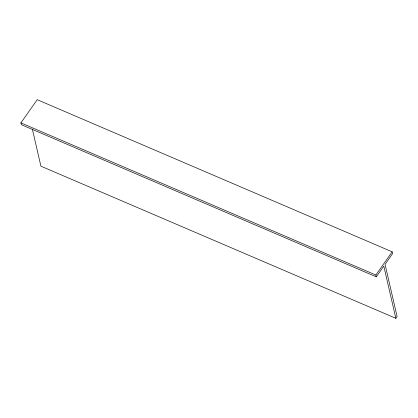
<?xml version="1.0" encoding="UTF-8"?>
<svg xmlns="http://www.w3.org/2000/svg" width="418" height="418" viewBox="0 0 418 418"><rect width="100%" height="100%" fill="white"/><g stroke="black" fill="none" stroke-linecap="round" stroke-linejoin="round"><path stroke-width="0.63" d="M395.851 318.312L383.797 266.12L376.268 276.831L21.318 124.684L20.9 122.887L37.218 99.688L392.168 251.829L392.586 253.632L385.051 264.343L397.1 316.53L395.851 318.312L40.896 166.171L32.332 129.068M376.268 276.831L375.85 275.028L392.168 251.829M20.9 122.887L375.85 275.028"/></g></svg>
